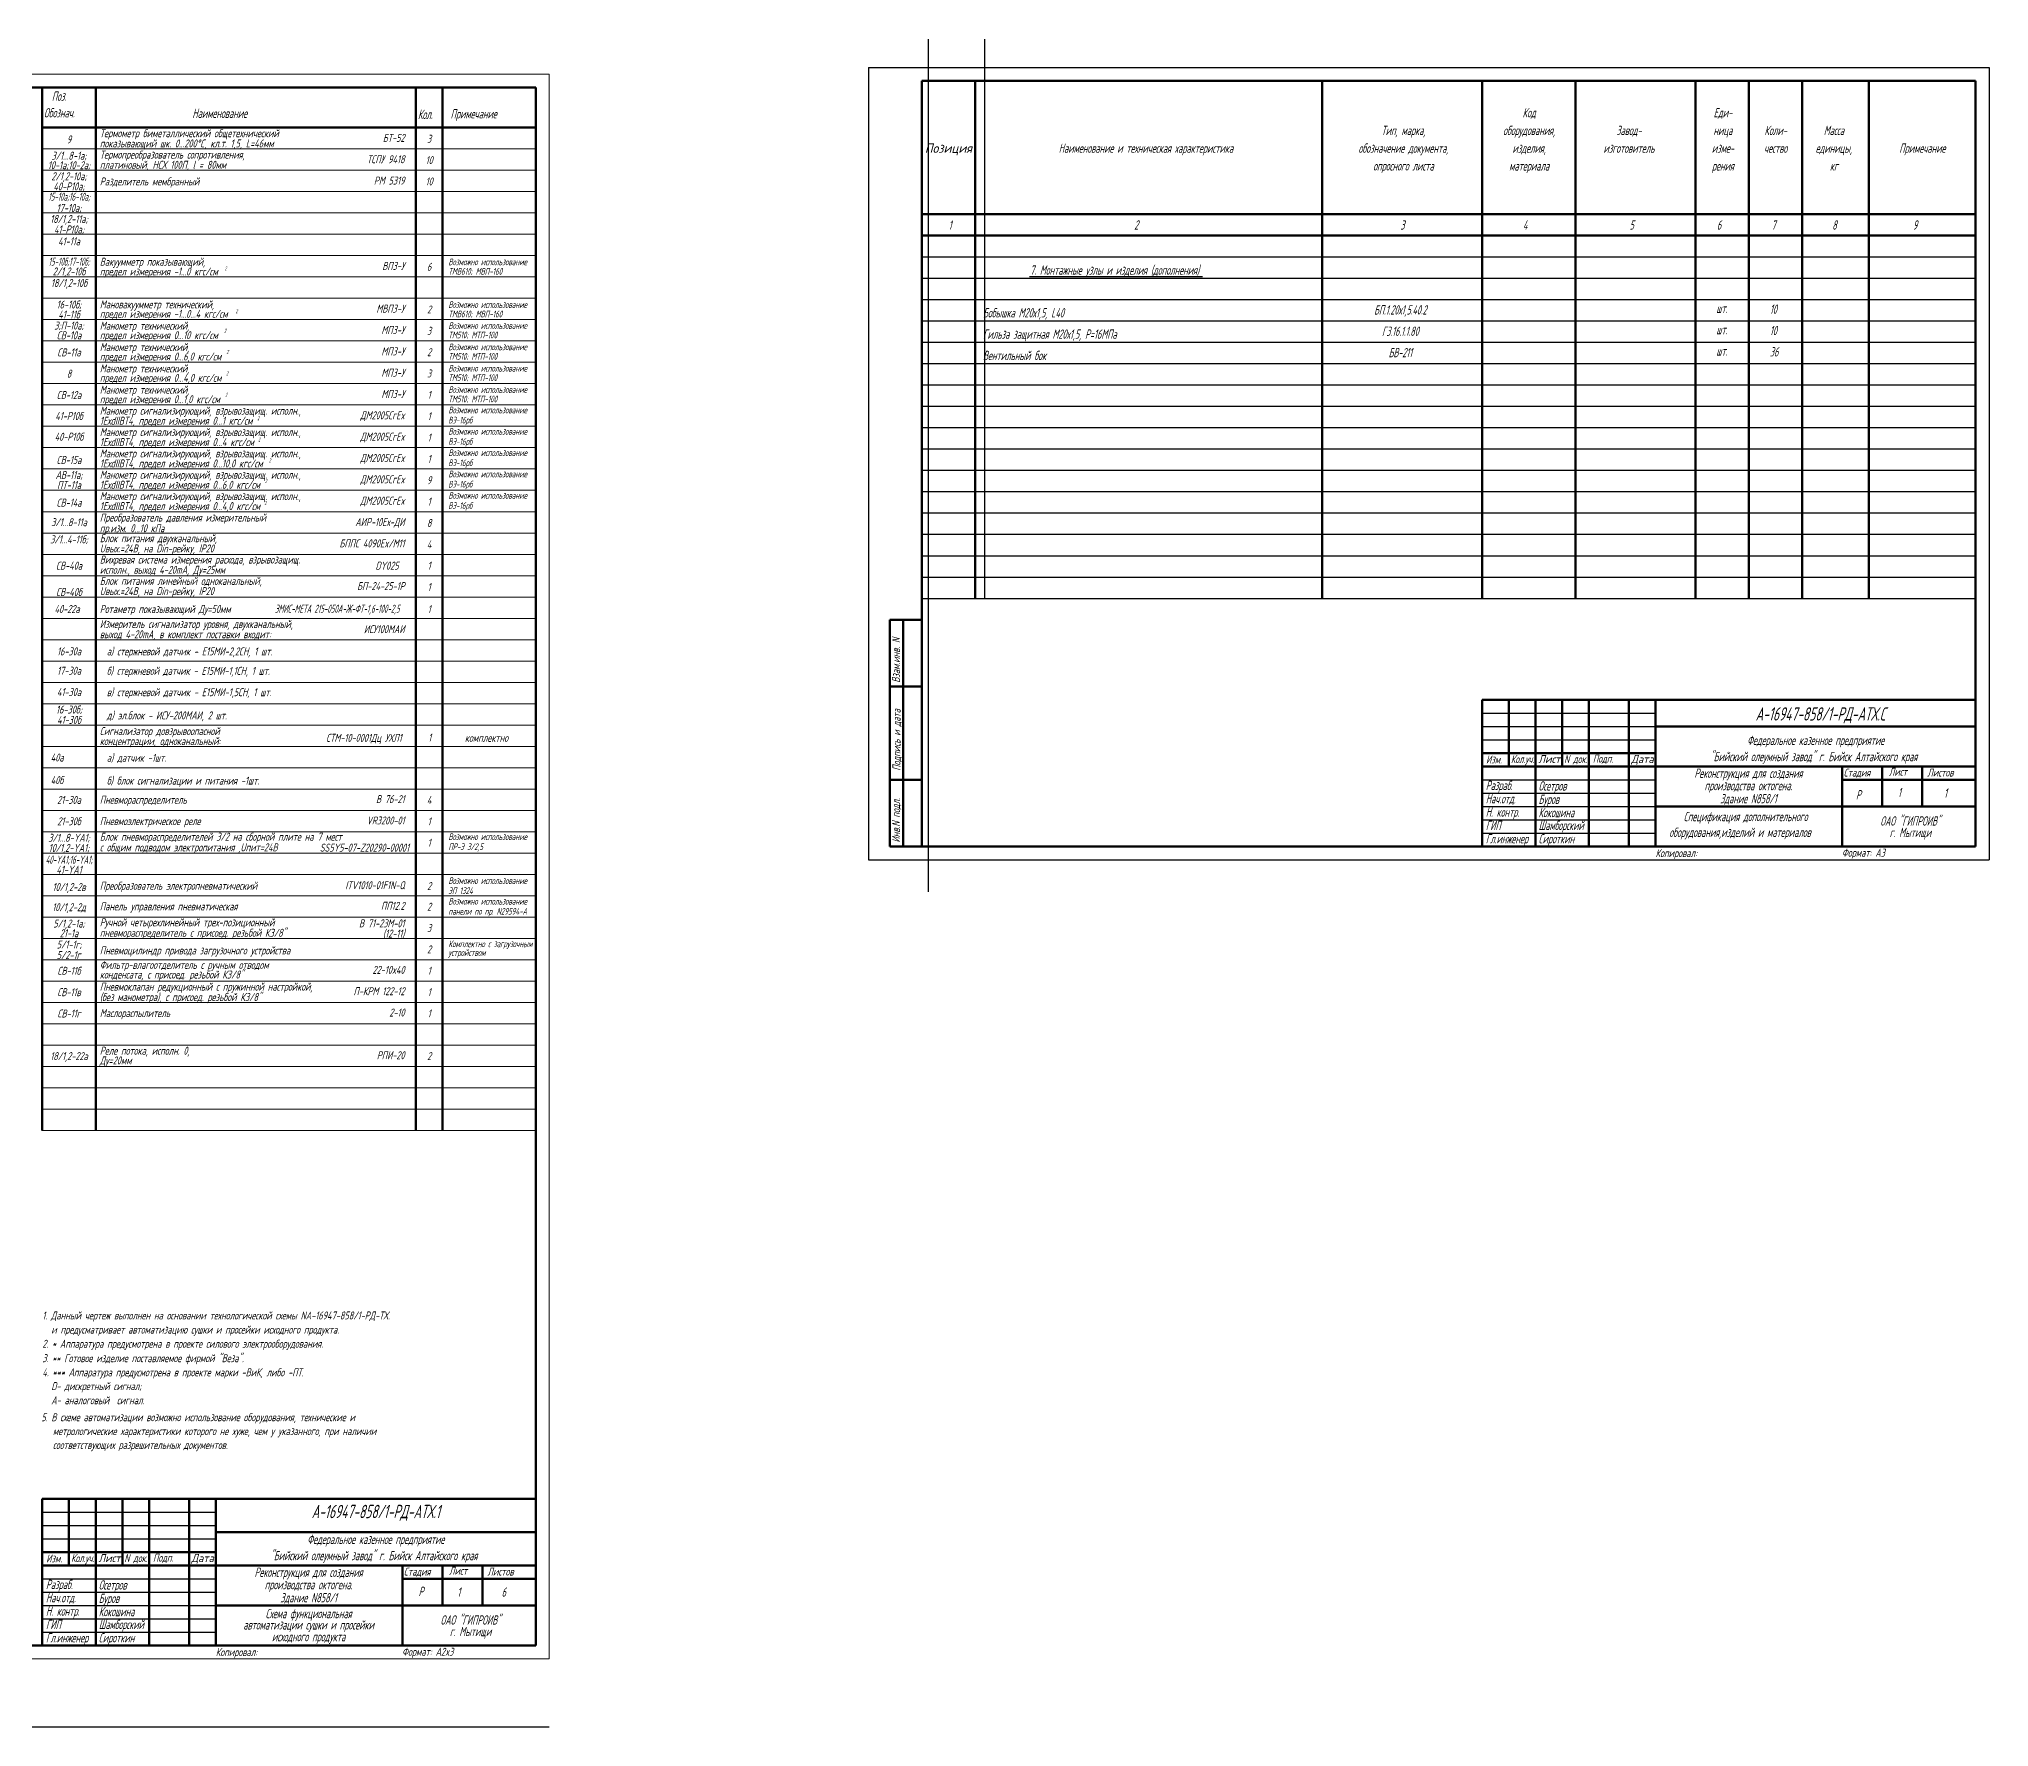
# Model space of a CAD drawing. Header units: millimetres. Extents: x -680 to 9204, y -4430 to 7779.
# Drawn here: x 4443 to 5174, y 6499 to 7132 of the extents above; entities that cross this region are included whole.
import ezdxf
from ezdxf.enums import TextEntityAlignment as Align

# ---------------------------------------------------------------- set-up
doc = ezdxf.new("R2010")
doc.units = ezdxf.units.MM
doc.layers.get('Defpoints').update_dxf_attribs({"color": 33})
for name, color, linetype, lineweight in [('Выноска', 137, 'Continuous', 20), ('Обводка', 6, 'Continuous', 25), ('Связи', 95, 'Continuous', 25), ('Текст_КИП', 2, 'Continuous', 25), ('Толст.рамка', 7, 'Continuous', 60), ('Тонк.рамка', 10, 'Continuous', 20)]:
    doc.layers.add(name, color=color, linetype=linetype, lineweight=lineweight)
doc.layers.add('Слой М50', color=3, linetype='Continuous')
doc.layers.add('ТЕКСТ', color=2, linetype='Continuous')
doc.styles.add('Simplex', font='simplex.shx', dxfattribs={"width": 0.7, "oblique": 15})

msp = doc.modelspace()

# ---------------------------------------------------------------- linework, layer by layer
at = {"lineweight": 60}
for p, q in [((4774.393, 7116.108), (5169.393, 7116.108)), ((4774.393, 6829.108), (4774.393, 7116.108)), ((4794.393, 7116.108), (4794.393, 6922.108)), ((4924.393, 7116.108), (4924.393, 6922.108)), ((4984.393, 7116.108), (4984.393, 6922.108)), ((5019.393, 7116.108), (5019.393, 6922.108)), ((5064.393, 7116.108), (5064.393, 6922.108)), ((5084.393, 7116.108), (5084.393, 6922.108)), ((5104.393, 7116.108), (5104.393, 6922.108)), ((5129.393, 7116.108), (5129.393, 6922.108)), ((5169.393, 7116.108), (5169.393, 6829.108)), ((4774.393, 7066.108), (5169.393, 7066.108)), ((4774.393, 7058.108), (5169.393, 7058.108)), ((4762.393, 6829.108), (4762.393, 6914.108)), ((4762.393, 6914.108), (4774.393, 6914.108)), ((4767.393, 6829.108), (4767.393, 6914.108)), ((4774.393, 6889.108), (4762.393, 6889.108)), ((4984.393, 6829.102), (4984.393, 6884.102)), ((4984.393, 6884.102), (5169.393, 6884.102)), ((4994.393, 6859.102), (4994.393, 6884.102)), ((5004.393, 6829.102), (5004.393, 6884.102)), ((5014.393, 6859.102), (5014.393, 6884.102)), ((5024.393, 6829.102), (5024.393, 6884.102)), ((5039.393, 6829.102), (5039.393, 6884.102)), ((5049.393, 6829.102), (5049.393, 6884.102)), ((5169.393, 6829.108), (5169.393, 6884.108)), ((5049.393, 6874.102), (5169.393, 6874.102)), ((4984.393, 6864.102), (5049.393, 6864.102)), ((4984.393, 6859.102), (5049.393, 6859.102)), ((5049.393, 6859.102), (5169.393, 6859.102)), ((5119.393, 6859.102), (5119.393, 6829.102)), ((5134.393, 6844.102), (5134.393, 6859.102)), ((5149.393, 6844.102), (5149.393, 6859.102)), ((4774.393, 6854.108), (4762.393, 6854.108)), ((5119.393, 6854.102), (5169.393, 6854.102)), ((5049.393, 6844.102), (5169.393, 6844.102)), ((4774.393, 6829.108), (4762.393, 6829.108)), ((5169.393, 6829.108), (4774.393, 6829.108)), ((4984.393, 6829.108), (5169.393, 6829.108)), ((4629.642, 6584.595), (4629.642, 6529.589))]:
    msp.add_line(p, q, dxfattribs=at)
at = {"layer": 'Defpoints', "color": 33, "ltscale": 0.5}
for p, q in [((4776.678, 7131.776), (4776.678, 6812.142)), ((4797.784, 7131.776), (4797.784, 6922.108))]:
    msp.add_line(p, q, dxfattribs=at)
at = {"layer": 'Defpoints'}
for p, q in [((4754.393, 7121.108), (5174.393, 7121.108)), ((4754.393, 7121.108), (4754.393, 6824.136)), ((5174.393, 7121.108), (5174.393, 6824.108)), ((4754.393, 6824.136), (5174.393, 6824.108))]:
    msp.add_line(p, q, dxfattribs=at)
at = {"layer": 'Выноска'}
for p, q in [((4629.642, 7090.601), (4444.642, 7090.601)), ((4629.642, 7082.601), (4444.642, 7082.601)), ((4629.642, 7074.601), (4444.642, 7074.601)), ((4629.642, 7066.601), (4444.642, 7066.601)), ((4629.642, 7058.601), (4444.642, 7058.601)), ((4629.642, 7050.601), (4444.642, 7050.601)), ((4629.642, 7042.601), (4444.642, 7042.601)), ((4629.642, 7034.601), (4444.642, 7034.601)), ((4629.642, 7026.601), (4444.642, 7026.601)), ((4629.642, 7018.601), (4444.642, 7018.601)), ((4629.642, 7010.601), (4444.642, 7010.601)), ((4629.642, 7002.601), (4444.642, 7002.601)), ((4629.642, 6994.601), (4444.642, 6994.601)), ((4629.642, 6986.601), (4444.642, 6986.601)), ((4629.642, 6978.601), (4444.642, 6978.601)), ((4629.642, 6970.601), (4444.642, 6970.601)), ((4629.642, 6962.601), (4444.642, 6962.601)), ((4629.642, 6954.601), (4444.642, 6954.601)), ((4629.642, 6946.601), (4444.642, 6946.601)), ((4629.642, 6938.601), (4444.642, 6938.601)), ((4629.642, 6930.601), (4444.642, 6930.601)), ((4629.642, 6922.601), (4444.642, 6922.601)), ((4629.642, 6914.601), (4444.642, 6914.601)), ((4629.642, 6906.601), (4444.642, 6906.601)), ((4629.642, 6898.601), (4444.642, 6898.601)), ((4629.642, 6890.601), (4444.642, 6890.601)), ((4629.642, 6882.601), (4444.642, 6882.601)), ((4629.642, 6874.601), (4444.642, 6874.601)), ((4629.642, 6866.601), (4444.642, 6866.601)), ((4629.642, 6858.601), (4444.642, 6858.601)), ((4629.642, 6850.601), (4444.642, 6850.601)), ((4629.642, 6842.601), (4444.642, 6842.601)), ((4629.642, 6834.601), (4444.642, 6834.601)), ((4629.642, 6826.601), (4444.642, 6826.601)), ((4629.642, 6818.601), (4444.642, 6818.601)), ((4629.642, 6810.601), (4444.642, 6810.601)), ((4629.642, 6802.601), (4444.642, 6802.601)), ((4629.642, 6794.601), (4444.642, 6794.601)), ((4629.642, 6786.601), (4444.642, 6786.601)), ((4629.642, 6778.601), (4444.642, 6778.601)), ((4629.642, 6770.601), (4444.642, 6770.601)), ((4629.642, 6762.601), (4444.642, 6762.601)), ((4629.642, 6754.601), (4444.642, 6754.601)), ((4629.642, 6746.601), (4444.642, 6746.601)), ((4629.642, 6738.601), (4444.642, 6738.601)), ((4629.642, 6730.601), (4444.642, 6730.601)), ((4629.642, 6722.601), (4444.642, 6722.601))]:
    msp.add_line(p, q, dxfattribs=at)
at = {"layer": 'Обводка', "color": 155}
for p, q in [((4774.393, 7050.108), (5169.393, 7050.108)), ((4774.393, 7042.108), (5169.393, 7042.108)), ((4774.393, 7034.108), (5169.393, 7034.108)), ((4774.393, 7026.108), (5169.393, 7026.108)), ((4774.393, 7018.108), (5169.393, 7018.108)), ((4774.393, 7010.108), (5169.393, 7010.108)), ((4774.393, 7002.108), (5169.393, 7002.108)), ((4774.393, 6994.108), (5169.393, 6994.108)), ((4774.393, 6986.108), (5169.393, 6986.108)), ((4774.393, 6978.108), (5169.393, 6978.108)), ((4774.393, 6970.108), (5169.393, 6970.108)), ((4774.393, 6962.108), (5169.393, 6962.108)), ((4774.393, 6954.108), (5169.393, 6954.108)), ((4774.393, 6946.108), (5169.393, 6946.108)), ((4774.393, 6938.108), (5169.393, 6938.108)), ((4774.393, 6930.108), (5169.393, 6930.108)), ((4774.393, 6922.108), (5169.393, 6922.108)), ((4984.393, 6879.102), (5049.393, 6879.102)), ((4984.393, 6874.102), (5049.393, 6874.102)), ((4984.393, 6869.102), (5049.393, 6869.102)), ((4984.393, 6854.102), (5049.393, 6854.102)), ((4984.393, 6849.102), (5049.393, 6849.102)), ((4984.393, 6844.102), (5049.393, 6844.102)), ((4984.393, 6839.102), (5049.393, 6839.102)), ((4984.393, 6834.102), (5049.393, 6834.102)), ((4444.642, 6579.595), (4509.642, 6579.595)), ((4444.642, 6574.595), (4509.642, 6574.595)), ((4444.642, 6569.595), (4509.642, 6569.595)), ((4444.642, 6554.595), (4509.642, 6554.595)), ((4444.642, 6549.595), (4509.642, 6549.595)), ((4444.642, 6544.595), (4509.642, 6544.595)), ((4444.642, 6539.595), (4509.642, 6539.595)), ((4444.642, 6534.595), (4509.642, 6534.595))]:
    msp.add_line(p, q, dxfattribs=at)
at = {"layer": 'Связи'}
for p, q in [((5169.393, 6829.114), (5169.393, 6884.114)), ((4984.393, 6829.114), (5169.393, 6829.114)), ((4214.142, 6499.044), (4634.642, 6499.044))]:
    msp.add_line(p, q, dxfattribs=at)
at = {"layer": 'Толст.рамка'}
for p, q in [((4629.642, 7113.595), (3393.14, 7113.595)), ((4629.642, 6529.589), (4629.642, 7113.595)), ((4629.642, 6529.589), (3393.14, 6529.589))]:
    msp.add_line(p, q, dxfattribs=at)
at = {"layer": 'Толст.рамка', "lineweight": 60}
for p, q in [((4444.642, 7113.595), (4444.642, 6722.601)), ((4464.642, 7113.595), (4464.642, 6722.601)), ((4584.642, 7113.595), (4584.642, 6722.601)), ((4594.642, 7113.595), (4594.642, 6722.601)), ((4629.642, 7098.595), (4444.642, 7098.595)), ((4444.642, 6584.595), (4629.642, 6584.595)), ((4444.642, 6529.595), (4444.642, 6584.595)), ((4454.642, 6559.595), (4454.642, 6584.595)), ((4464.642, 6529.595), (4464.642, 6584.595)), ((4474.642, 6559.595), (4474.642, 6584.595)), ((4484.642, 6529.595), (4484.642, 6584.595)), ((4499.642, 6529.595), (4499.642, 6584.595)), ((4509.642, 6529.595), (4509.642, 6584.595)), ((4509.642, 6572.032), (4629.642, 6572.032)), ((4444.642, 6564.595), (4509.642, 6564.595)), ((4444.642, 6559.595), (4509.642, 6559.595)), ((4509.642, 6559.595), (4629.642, 6559.595)), ((4579.642, 6559.595), (4579.642, 6529.595)), ((4594.642, 6544.595), (4594.642, 6559.595)), ((4609.642, 6544.595), (4609.642, 6559.595)), ((4579.642, 6554.595), (4629.642, 6554.595)), ((4509.642, 6544.595), (4629.642, 6544.595)), ((4444.642, 6529.595), (4629.642, 6529.589))]:
    msp.add_line(p, q, dxfattribs=at)
at = {"layer": 'Тонк.рамка'}
for p, q in [((3373.142, 7118.597), (4634.642, 7118.597)), ((4634.642, 6524.597), (4634.642, 7118.597)), ((4634.642, 6524.597), (3373.142, 6524.597))]:
    msp.add_line(p, q, dxfattribs=at)

# ---------------------------------------------------------------- texts
at = {"color": 3, "linetype": 'Continuous', "style": 'Simplex', "oblique": 15, "width": 0.6}
for p in [(4512.97, 7045.065), (4517.087, 7029.001), (4512.836, 7021.707), (4513.694, 7013.707), (4513.547, 7005.707), (4513.226, 6997.707), (4525.23, 6988.897), (4525.547, 6980.897), (4529.538, 6973.053), (4528.053, 6965.288), (4527.87, 6957.093)]:
    msp.add_text('2', height=1.5, dxfattribs=at).set_placement(p)
at = {"color": 3, "style": 'Simplex', "oblique": 15, "width": 0.6}
for s, p in [('Сигнализатор довзрывоопасной', (4466.191, 6870.857)), ('концентрации, одноканальный:', (4466.191, 6867.114)), ('а) датчик -1шт.', (4468.803, 6860.829)), ('б) блок сигнализации и питания -1шт.', (4468.803, 6852.295))]:
    msp.add_text(s, height=3, dxfattribs=at).set_placement(p)
at = {"color": 2, "style": 'Simplex', "oblique": 15, "width": 0.6}
for s, p in [('1', (4589.283, 6868.423)), ('40а', (4447.785, 6860.947)), ('40б', (4447.785, 6852.469))]:
    msp.add_text(s, height=3, dxfattribs=at).set_placement(p)
msp.add_text('СТМ-10-0001Дц УХЛ1', height=3, dxfattribs=at).set_placement((4565.187, 6868.315), align=Align.CENTER)
at = {"color": 3, "style": 'Simplex', "oblique": 15, "width": 0.6}
msp.add_text('комплектно', height=3, dxfattribs=at).set_placement((4611.13, 6868.315), align=Align.CENTER)
at = {"layer": 'Слой М50', "color": 6, "style": 'Simplex', "oblique": 15, "width": 0.6}
for s, p in [('Термометр биметаллический общетехнический ', (4466.191, 7094.947)), ('показывающий шк. 0...200%%DC, кл.т. 1,5, L=46мм', (4466.191, 7091.131)), ('а) стержневой датчик - Е15МИ-2,2СН, 1 шт.', (4468.803, 6900.729)), ('б) стержневой датчик - Е15МИ-1,1СН, 1 шт.', (4468.803, 6893.433))]:
    msp.add_text(s, height=3, dxfattribs=at).set_placement(p)
at = {"layer": 'Слой М50', "style": 'Simplex', "oblique": 15}
for s, width, p in [('9', 0.6, (4454.642, 7092.642)), ('3', 0.6, (4589.642, 7092.882)), ('10-1а;10-2а;', 0.6, (4454.642, 7082.97)), ('3/1...8-1а;', 0.6, (4454.642, 7086.532)), ('10', 0.6, (4589.642, 7084.876)), ('10', 0.6, (4589.642, 7076.888)), ('6', 0.6, (4589.642, 7044.888)), ('3;П-10а;', 0.6, (4454.642, 7022.857)), ('2', 0.6, (4589.642, 7028.888)), ('СВ-10а', 0.6, (4454.642, 7019.203)), ('3', 0.6, (4589.642, 7020.888)), ('СВ-11а', 0.6, (4454.642, 7012.806)), ('2', 0.6, (4589.642, 7012.888)), ('8', 0.6, (4454.642, 7004.838)), ('3', 0.6, (4589.642, 7004.888)), ('СВ-12а', 0.6, (4454.642, 6996.815)), ('1', 0.6, (4589.642, 6996.888)), ('1', 0.6, (4589.642, 6988.888)), ('1', 0.6, (4589.642, 6980.888)), ('СВ-15а', 0.6, (4454.642, 6972.477)), ('1', 0.6, (4589.642, 6972.888)), ('АВ-11а;', 0.6, (4454.642, 6966.829)), ('СВ-14а', 0.6, (4454.642, 6956.477)), ('ПТ-11а', 0.6, (4454.642, 6963.091)), ('1', 0.6, (4589.642, 6956.888)), ('3/1...8-11а', 0.6, (4454.642, 6949.157)), ('8', 0.6, (4589.642, 6948.888)), ('3/1...4-11б;', 0.6, (4454.642, 6942.704)), ('4', 0.6, (4589.642, 6940.888)), ('СВ-40а', 0.6, (4454.642, 6932.851)), ('1', 0.6, (4589.642, 6932.888)), ('СВ-40б', 0.6, (4454.642, 6922.997)), ('1', 0.6, (4589.642, 6924.888)), ('ЭМИС-МЕТА 215-050А-Ж-ФТ-1,6-100-2,5  ', 0.5, (4556.384, 6916.726)), ('1', 0.6, (4589.642, 6916.569)), ('16-30а', 0.6, (4454.642, 6900.729)), ('17-30а', 0.6, (4454.642, 6893.474)), ('41-30а', 0.6, (4454.642, 6885.474)), ('16-30б;', 0.6, (4454.642, 6878.927)), ('41-30б', 0.6, (4454.642, 6875.049)), ('21-30а', 0.6, (4454.642, 6845.048)), ('4', 0.6, (4589.642, 6845.025)), ('21-30б', 0.6, (4454.642, 6837.048)), ('1', 0.6, (4589.642, 6837.025)), ('3/1...8-YA1;', 0.6, (4454.642, 6830.849)), ('10/1,2-YA1;', 0.6, (4454.642, 6827.068)), ('1', 0.6, (4589.642, 6829.025)), ('40-YA1;16-YA1;', 0.5, (4454.642, 6822.652)), ('41-YA1', 0.6, (4454.642, 6818.877)), ('10/1,2-2в', 0.6, (4454.642, 6812.391)), ('2', 0.6, (4589.642, 6812.75)), ('10/1,2-2д', 0.6, (4454.642, 6804.841)), ('2', 0.6, (4589.642, 6805.025)), ('5/1,2-1а;', 0.6, (4454.642, 6798.723)), ('3', 0.6, (4589.642, 6797.025)), ('21-1а', 0.6, (4454.642, 6795.077)), ('2', 0.6, (4589.642, 6789.025)), ('СВ-11б', 0.6, (4454.642, 6780.988)), ('1', 0.6, (4589.642, 6781.025)), ('СВ-11в', 0.6, (4454.642, 6772.988)), ('1', 0.6, (4589.642, 6773.025)), ('СВ-11г', 0.6, (4454.642, 6764.988)), ('1', 0.6, (4589.642, 6765.025)), ('18/1,2-22а', 0.6, (4454.642, 6749.019)), ('2', 0.6, (4589.642, 6749.019))]:
    msp.add_text(s, height=3, dxfattribs=dict(at, width=width)).set_placement(p, align=Align.CENTER)
at = {"layer": 'Слой М50', "style": 'Simplex', "oblique": 15, "width": 0.6}
for s, p in [('БТ-52', (4580.435, 7093.205)), ('ТСПУ 9418', (4580.435, 7085.199)), ('РМ 5319', (4580.435, 7077.211)), ('ВП3-У', (4580.435, 7045.211)), ('МВП3-У', (4580.435, 7029.211)), ('МП3-У', (4580.435, 7021.211)), ('МП3-У', (4580.435, 7013.211)), ('МП3-У', (4580.435, 7005.211)), ('МП3-У', (4580.435, 6997.211)), ('ДМ2005СгEx', (4580.435, 6989.211)), ('ДМ2005СгEx', (4580.435, 6981.211)), ('ДМ2005СгEx', (4580.435, 6973.211)), ('ДМ2005СгEx', (4580.435, 6965.211)), ('ДМ2005СгEx', (4580.435, 6957.211)), ('АИР-10Ех-ДИ', (4580.435, 6949.211)), ('БППС 4090Ex/M11', (4580.435, 6941.211)), ('БП-24-25-1Р', (4580.435, 6925.211)), ('ИСУ100МАИ', (4580.435, 6909.053)), ('22-10x40', (4580.435, 6781.348)), ('П-КРМ 122-12', (4580.435, 6773.348)), ('2-10', (4580.435, 6765.348)), ('РПИ-20', (4580.435, 6749.342))]:
    msp.add_text(s, height=3, dxfattribs=at).set_placement(p, align=Align.RIGHT)
at = {"layer": 'Слой М50', "color": 1, "style": 'Simplex', "oblique": 15, "width": 0.6}
for s, p in [('платиновый, НСХ 100П, l = 80мм', (4466.191, 7083.125)), ('исполн., выход 4-20mA, Ду=25мм', (4466.191, 6931.303)), ('в) стержневой датчик - Е15МИ-1,5СН, 1 шт.', (4468.803, 6885.433))]:
    msp.add_text(s, height=3, dxfattribs=at).set_placement(p)
at = {"layer": 'Слой М50', "style": 'Simplex', "oblique": 15, "width": 0.6}
for s, p in [('Термопреобразователь сопротивления,', (4466.191, 7086.941)), ('Разделитель мембранный', (4466.191, 7076.872)), ('Вакуумметр показывающий,', (4466.191, 7046.786)), ('предел измерения -1...0 кгс/см', (4466.191, 7043.131)), ('Мановакуумметр технический,', (4466.191, 7030.795)), ('предел измерения -1...0...4 кгс/см', (4466.191, 7027.259)), ('Манометр технический,', (4466.191, 7022.795)), ('предел измерения 0...10 кгс/см', (4466.191, 7019.259)), ('Манометр технический,', (4466.191, 7014.795)), ('предел измерения 0...6,0 кгс/см', (4466.191, 7011.259)), ('предел измерения 0...4,0 кгс/см', (4466.191, 7003.259)), ('Манометр технический,', (4466.191, 7006.795)), ('предел измерения 0...1,0 кгс/см', (4466.191, 6995.259)), ('Манометр технический,', (4466.191, 6998.795)), ('Манометр сигнализирующий, взрывозащищ. исполн.,', (4466.191, 6990.932)), ('1ЕхdIIВТ4, предел измерения 0...1 кгс/см', (4466.191, 6987.186)), ('Манометр сигнализирующий, взрывозащищ. исполн.,', (4466.191, 6982.932)), ('1ЕхdIIВТ4, предел измерения 0...4 кгс/см', (4466.191, 6979.186)), ('Манометр сигнализирующий, взрывозащищ. исполн.,', (4466.191, 6974.932)), ('1ЕхdIIВТ4, предел измерения 0...10,0 кгс/см', (4466.191, 6971.186)), ('Манометр сигнализирующий, взрывозащищ. исполн.,', (4466.191, 6966.932)), ('Манометр сигнализирующий, взрывозащищ. исполн.,', (4466.191, 6958.932)), ('1ЕхdIIВТ4, предел измерения 0...6,0 кгс/см', (4466.191, 6963.186)), ('Преобразователь давления измерительный', (4466.191, 6950.893)), ('1ЕхdIIВТ4, предел измерения 0...4,0 кгс/см', (4466.191, 6955.186)), ('пр.изм. 0...10 кПа', (4466.191, 6946.872)), ('Блок питания двухканальный,', (4466.191, 6943.145)), ('Вихревая система измерения расхода, взрывозащищ.', (4466.191, 6935.145)), ('Uвых.=24В, на Din-рейку, IP20', (4466.191, 6939.303)), ('Блок питания линейный одноканальный,', (4466.191, 6927.145)), ('Uвых.=24В, на Din-рейку, IP20', (4466.191, 6923.303)), ('Ротаметр показывающий Ду=50мм', (4466.191, 6916.607)), ('выход 4-20mA, в комплект поставки входит:', (4466.191, 6907.145)), ('Измеритель сигнализатор уровня, двухканальный,', (4466.191, 6910.986)), ('д) эл.блок - ИСУ-200МАИ, 2 шт.', (4468.803, 6876.729)), ('Пневмораспределитель  ', (4466.191, 6845.118)), ('Пневмоэлектрическое реле ', (4466.191, 6837.118)), ('с общим подводом электропитания ,Uпит=24В', (4466.191, 6827.283)), ('Блок пневмораспределителей 3/2 на сборной плите на 7 мест ', (4466.191, 6831.26)), ('Преобразователь электропневматический ', (4466.191, 6812.877)), ('Панель управления пневматическая', (4466.191, 6805.151)), ('пневмораспределитель с присоед. резьбой К3/8"', (4466.191, 6795.241)), ('Ручной четырехлинейный трех-позиционный', (4466.191, 6799.166)), ('Пневмоцилиндр привода загрузочного устройства', (4466.191, 6788.644)), ('Фильтр-влагоотделитель с ручным отводом', (4466.191, 6783.224)), ('конденсата, с присоед. резьбой К3/8"', (4466.191, 6779.589)), ('Пневмоклапан редукционный с пружинной настройкой,', (4466.191, 6775.057)), ('(без манометра), с присоед. резьбой К3/8"', (4466.191, 6771.164)), ('Маслораспылитель', (4466.191, 6765.151)), ('Ду=20мм', (4466.191, 6747.403)), ('Реле потока, исполн. 0,', (4466.191, 6751.045))]:
    msp.add_text(s, height=3, dxfattribs=at).set_placement(p)
at = {"layer": 'Слой М50', "color": 4, "style": 'Simplex', "oblique": 15}
for s, width, p in [('2/1,2-10а;', 0.6, (4454.642, 7078.829)), ('40-Р10а;', 0.6, (4454.642, 7075.022)), ('15-10а;16-10а;', 0.5, (4454.642, 7071.156)), ('17-10а;', 0.6, (4454.642, 7066.929)), ('18/1,2-11а;', 0.6, (4454.642, 7062.814)), ('41-Р10а;', 0.6, (4454.642, 7058.889)), ('41-11а', 0.6, (4454.642, 7054.432)), ('15-10б;17-10б;', 0.5, (4454.642, 7046.829)), ('18/1,2-10б', 0.6, (4454.642, 7038.829)), ('2/1,2-10б', 0.6, (4454.642, 7043.155)), ('16-10б;', 0.6, (4454.642, 7030.744)), ('41-11б', 0.6, (4454.642, 7026.995)), ('41-Р10б', 0.6, (4454.642, 6988.965)), ('40-Р10б', 0.6, (4454.642, 6981.19))]:
    msp.add_text(s, height=3, dxfattribs=dict(at, width=width)).set_placement(p, align=Align.CENTER)
at = {"layer": 'Слой М50', "color": 1, "style": 'Simplex', "oblique": 15, "width": 0.6}
msp.add_text('9', height=3, dxfattribs=at).set_placement((4589.642, 6964.888), align=Align.CENTER)
msp.add_text('DY025', height=3, dxfattribs=at).set_placement((4578.195, 6932.858), align=Align.RIGHT)
at = {"layer": 'Слой М50', "color": 6, "style": 'Simplex', "oblique": 15, "width": 0.6}
for s, p in [('В 76-21', (4580.435, 6845.348)), ('VR3200-01', (4580.435, 6837.348)), ('ITV1010-01F1N-Q', (4580.435, 6813.074)), ('ПП12.2', (4580.435, 6805.348)), ('В 71-23М-01', (4580.435, 6798.787)), ('(12-11)', (4580.435, 6794.961))]:
    msp.add_text(s, height=3, dxfattribs=at).set_placement(p, align=Align.RIGHT)
at = {"layer": 'Слой М50', "color": 7, "style": 'Simplex', "oblique": 15, "width": 0.6}
msp.add_text('SS5Y5-07-Z20290-00001', height=3, dxfattribs=at).set_placement((4582.12, 6827.153), align=Align.RIGHT)
at = {"layer": 'ТЕКСТ', "style": 'Simplex', "oblique": 15, "width": 0.6}
for s, p in [('1. Данный чертеж выполнен на основании технологической схемы NА-16947-858/1-РД-ТХ.', (4444.642, 6651.8)), ('и предусматривает автоматизацию сушки и просейки исходного продукта.', (4447.988, 6646.501)), ('2. * Аппаратура предусмотрена в проекте силового электрооборудования.', (4444.642, 6641.203)), ('3. ** Готовое изделие поставляемое фирмой "Веза".', (4444.642, 6635.787)), ('4. *** Аппаратура предусмотрена в проекте марки -ВиК, либо -ПТ.', (4444.642, 6630.488)), ('А- аналоговый  сигнал.', (4447.988, 6620.01)), ('D- дискретный сигнал;', (4447.988, 6625.309)), ('5. В схеме автоматизации возможно использование оборудования, технические и', (4444.305, 6613.653)), ('   метрологические характеристики которого не хуже, чем у указанного, при наличии', (4444.305, 6608.453)), ('   соответствующих разрешительных документов.', (4444.305, 6603.253))]:
    msp.add_text(s, height=3, dxfattribs=at).set_placement(p)
at = {"layer": 'Текст_КИП', "style": 'Simplex', "oblique": 15}
for s, height, width, p in [('Обознач. ', 3.5, 0.6, (4445.274, 7102.369)), ('Поз.', 3.5, 0.6, (4448.189, 7108.587)), ('Наименование', 3.5, 0.6, (4500.87, 7102.175)), ('Примечание', 3.5, 0.6, (4597.677, 7101.981)), ('Кол.', 3.5, 0.6, (4585.43, 7101.787)), ('1', 3.5, 0.6, (4784.373, 7060.313)), ('2', 3.5, 0.6, (4853.932, 7060.313)), ('3', 3.5, 0.6, (4953.708, 7060.313)), ('4', 3.5, 0.6, (4999.662, 7060.313)), ('5', 3.5, 0.6, (5039.635, 7060.313)), ('6', 3.5, 0.6, (5072.369, 7060.313)), ('7', 3.5, 0.6, (5092.828, 7060.313)), ('8', 3.5, 0.6, (5115.621, 7060.313)), ('9', 3.5, 0.6, (5145.837, 7060.313)), ('%%U7. Монтажные узлы и изделия (дополнения) ', 3.5, 0.6, (4814.927, 7043.412)), ('Бобышка М20х1,5, L40', 3.5, 0.6, (4797.265, 7027.407)), ('Гильза защитная М20х1,5, Р=16МПа', 3.5, 0.6, (4797.265, 7019.407)), ('Вентильный бок', 3.5, 0.6, (4797.265, 7011.407)), ('А-16947-858/1-РД-АТХ.С', 5, 0.6, (5086.875, 6876.296)), ('Изм.', 3, 0.6, (4985.827, 6860.215)), ('Подп.', 3, 0.6, (5025.881, 6860.531)), ('Стадия', 3, 0.6, (5119.922, 6855.309)), ('Лист', 3, 0.6, (5136.862, 6855.626)), ('Листов', 3, 0.6, (5151.269, 6855.309)), ('Разраб.', 3.5, 0.6, (4985.731, 6850.252)), ('Осетров', 3.5, 0.6, (5005.537, 6850.057)), ('Нач.отд.', 3.5, 0.6, (4985.731, 6845.252)), ('Н. контр.', 3.5, 0.6, (4985.731, 6840.252)), ('Буров', 3.5, 0.6, (5005.537, 6845.057)), ('Кокошина', 3.5, 0.6, (5005.537, 6840.057)), ('ГИП', 3.5, 0.6, (4985.731, 6835.252)), ('Шамборский', 3.5, 0.5, (5005.537, 6835.252)), (' оборудования,изделий и материалов', 3.5, 0.6, (5053.1, 6832.672)), ('Спецификация дополнительного', 3.5, 0.6, (5059.957, 6838.566)), ('Гл.инженер', 3.5, 0.6, (4985.731, 6830.252)), ('Сироткин', 3.5, 0.6, (5005.537, 6830.252)), ('5/1-1г;', 3, 0.6, (4450.02, 6790.853)), ('5/2-1г', 3, 0.6, (4450.02, 6786.894)), ('Изм.', 3, 0.6, (4446.077, 6560.707)), ('Подп.', 3, 0.6, (4486.131, 6561.024)), ('Стадия', 3, 0.6, (4580.171, 6555.802)), ('Лист', 3, 0.6, (4597.111, 6556.119)), ('Листов', 3, 0.6, (4611.518, 6555.802)), ('Разраб.', 3.5, 0.6, (4445.98, 6550.745)), ('Осетров', 3.5, 0.6, (4465.786, 6550.549)), ('Р', 3.5, 0.6, (4585.673, 6548.099)), ('1', 3.5, 0.6, (4600.207, 6547.89)), ('6', 3.5, 0.6, (4616.822, 6547.89)), ('Нач.отд.', 3.5, 0.6, (4445.98, 6545.745)), ('Н. контр.', 3.5, 0.6, (4445.98, 6540.745)), ('Буров', 3.5, 0.6, (4465.786, 6545.549)), ('Кокошина', 3.5, 0.6, (4465.786, 6540.549)), ('ГИП', 3.5, 0.6, (4445.98, 6535.745)), ('Шамборский', 3.5, 0.5, (4465.786, 6535.745)), ('Гл.инженер', 3.5, 0.6, (4445.98, 6530.745)), ('Сироткин', 3.5, 0.6, (4465.786, 6530.745))]:
    msp.add_text(s, height=height, dxfattribs=dict(at, width=width)).set_placement(p)
at = {"layer": 'Текст_КИП', "style": 'Simplex', "oblique": 15, "width": 0.6}
for s, height, p in [('Код', 3.5, (5001.993, 7102.408)), ('Еди-', 3.5, (5074.611, 7102.408)), ('Тип, марка,', 3.5, (4954.864, 7095.758)), ('оборудования,', 3.5, (5001.993, 7095.758)), ('Завод-', 3.5, (5039.393, 7095.758)), ('ница', 3.5, (5074.611, 7095.758)), ('Коли-', 3.5, (5094.393, 7095.758)), ('Масса', 3.5, (5116.228, 7095.758)), ('Наименование и техническая характеристика', 3.5, (4858.339, 7089.108)), ('обозначение документа,', 3.5, (4954.864, 7089.108)), ('изделия,', 3.5, (5001.993, 7089.108)), ('изготовитель', 3.5, (5039.393, 7089.108)), ('изме-', 3.5, (5074.611, 7089.108)), ('чество', 3.5, (5094.393, 7089.108)), ('единицы,', 3.5, (5116.228, 7089.108)), ('Примечание', 3.5, (5149.393, 7089.108)), ('опросного листа', 3.5, (4954.864, 7082.458)), ('материала', 3.5, (5001.993, 7082.458)), ('рения', 3.5, (5074.611, 7082.458)), ('кг', 3.5, (5116.228, 7082.458)), ('40-22a', 3, (4453.916, 6916.607)), ('"Бийский олеумный завод" г. Бийск Алтайского края ', 3.5, (5109.393, 6861.066)), ('Федеральное казенное предприятие', 3.5, (5109.393, 6867.143)), ('Реконструкция для создания', 3.5, (5084.199, 6854.818)), ('производства октогена.', 3.5, (5084.199, 6850.164)), ('Здание N858/1', 3.5, (5084.199, 6845.276)), ('ОАО "ГИПРОИВ"', 3.5, (5144.909, 6836.913)), ('"Бийский олеумный завод" г. Бийск Алтайского края ', 3.5, (4569.642, 6561.558)), ('Федеральное казенное предприятие', 3.5, (4569.642, 6567.635)), ('Реконструкция для создания', 3.5, (4544.449, 6555.311)), ('производства октогена.', 3.5, (4544.449, 6550.657)), ('Схема функциональная', 3.5, (4544.449, 6539.813)), ('Здание N858/1', 3.5, (4544.449, 6545.769)), ('автоматизации сушки и просейки', 3.5, (4544.449, 6535.58)), ('ОАО "ГИПРОИВ"', 3.5, (4605.159, 6537.406)), ('исходного продукта', 3.5, (4544.449, 6531.156))]:
    msp.add_text(s, height=height, dxfattribs=at).set_placement(p, align=Align.CENTER)
at = {"layer": 'Текст_КИП', "style": 'Simplex', "oblique": 15}
for s, height, width, p, p2 in [('Позиция', 3.5, 0.822902, (4775.48, 7089.108), (4793.173, 7089.108)), ('Кол.уч.', 3, 0.603486, (4995.168, 6860.373), (5003.875, 6860.373)), ('Лист', 3, 0.686041, (5005.459, 6860.373), (5013.691, 6860.373)), ('N док.', 3, 0.628372, (5015.116, 6860.373), (5023.823, 6860.373)), ('Дата', 3, 0.652619, (5040.288, 6860.373), (5048.679, 6860.373)), ('Кол.уч.', 3, 0.603486, (4455.418, 6560.866), (4464.125, 6560.866)), ('Лист', 3, 0.686041, (4465.708, 6560.866), (4473.941, 6560.866)), ('N док.', 3, 0.628372, (4475.365, 6560.866), (4484.073, 6560.866)), ('Дата', 3, 0.652619, (4500.538, 6560.866), (4508.929, 6560.866))]:
    msp.add_text(s, height=height, dxfattribs=dict(at, width=width)).set_placement(p, p2, align=Align.FIT)
at = {"layer": 'Текст_КИП', "linetype": 'Continuous', "lineweight": -3, "style": 'Simplex', "oblique": 15, "width": 0.6}
for s, p in [('Возможно использование', (4596.861, 7046.972)), ('ТМВ610; МВП-160', (4596.861, 7043.442)), ('Возможно использование', (4596.861, 7030.972)), ('Возможно использование', (4596.861, 7023.124)), ('ТМВ610; МВП-160', (4596.861, 7027.442)), ('Возможно использование', (4596.861, 7015.124)), ('ТМ510; МТП-100', (4596.861, 7019.595)), ('ТМ510; МТП-100', (4596.861, 7011.595)), ('Возможно использование', (4596.861, 7007.124)), ('ТМ510; МТП-100', (4596.861, 7003.595)), ('Возможно использование', (4596.861, 6999.124)), ('ТМ510; МТП-100', (4596.861, 6995.595)), ('ВЭ-16рб', (4596.792, 6987.657)), ('Возможно использование', (4596.861, 6991.451)), ('ВЭ-16рб', (4596.792, 6979.657)), ('Возможно использование', (4596.861, 6983.451)), ('ВЭ-16рб', (4596.792, 6971.657)), ('Возможно использование', (4596.861, 6975.451)), ('Возможно использование', (4596.861, 6967.451)), ('ВЭ-16рб', (4596.792, 6963.657)), ('Возможно использование', (4596.861, 6959.451)), ('ВЭ-16рб', (4596.792, 6955.657)), ('Возможно использование', (4596.861, 6831.513)), ('ПР-Э 3/2,5', (4596.861, 6827.768)), ('ЭП 1324', (4596.861, 6811.294)), ('Возможно использование', (4596.861, 6815.039)), ('панели по пр. N29594-А', (4596.861, 6803.568)), ('Возможно использование', (4596.861, 6807.313)), ('Комплектно с загрузочным', (4596.861, 6791.351)), ('устройством', (4596.861, 6788.075))]:
    msp.add_text(s, height=2.5, dxfattribs=at).set_placement(p)
at = {"layer": 'Текст_КИП', "lineweight": -3, "style": 'Simplex', "oblique": 15, "width": 0.6}
for s, p in [('10', (5092.226, 7028.768)), ('шт.', (5072.162, 7029.067)), ('шт.', (5072.162, 7021.067)), ('10', (5092.226, 7020.768)), ('шт.', (5072.162, 7013.067)), ('36', (5092.226, 7012.768)), ('Р', (5124.505, 6846.709)), ('1', (5140.224, 6847.55))]:
    msp.add_text(s, height=3.5, dxfattribs=at).set_placement(p)
at = {"layer": 'Текст_КИП', "color": 3, "style": 'Simplex', "oblique": 15, "width": 0.5}
for s, p in [('БП.1.20х1,5.40.2', (4953.708, 7028.488)), ('ГЗ.16.1.1.80', (4953.708, 7020.488)), ('БВ-211', (4953.708, 7012.488))]:
    msp.add_text(s, height=3.5, dxfattribs=at).set_placement(p, align=Align.CENTER)
at = {"layer": 'Текст_КИП', "style": 'Simplex', "oblique": 15, "width": 0.6}
for s, p in [('Взам.инв. N', (4766.156, 6890.475)), ('Подпись и дата', (4766.366, 6857.48)), ('Инв.N подл.', (4766.156, 6830.579))]:
    msp.add_text(s, height=3, rotation=90, dxfattribs=at).set_placement(p)
at = {"layer": 'Текст_КИП', "color": 1, "lineweight": -3, "style": 'Simplex', "oblique": 15, "width": 0.6}
msp.add_text('1', height=3.5, dxfattribs=at).set_placement((5157.525, 6847.434))
at = {"layer": 'Текст_КИП', "style": 'Simplex', "oblique": 15, "width": 0.6}
for p in [(5144.909, 6833.884), (4605.159, 6534.376)]:
    msp.add_text('г. Мытищи', height=3.5, dxfattribs=at).set_placement(p, align=Align.MIDDLE)
at = {"layer": 'Текст_КИП', "color": 3, "style": 'Simplex', "oblique": 15, "width": 0.6}
for s, p in [('Копировал:', (5049.393, 6825.139)), ('Формат: А3', (5119.253, 6825.273)), ('Копировал:', (4509.642, 6525.62)), ('Формат: А2x3', (4579.503, 6525.747))]:
    msp.add_text(s, height=3, dxfattribs=at).set_placement(p)
at = {"layer": 'Текст_КИП', "ltscale": 0.02, "style": 'Simplex', "oblique": 15, "width": 0.6}
msp.add_text('А-16947-858/1-РД-АТХ.1', height=5, dxfattribs=at).set_placement((4569.642, 6577.322), align=Align.CENTER)

doc.saveas('drawing.dxf')
